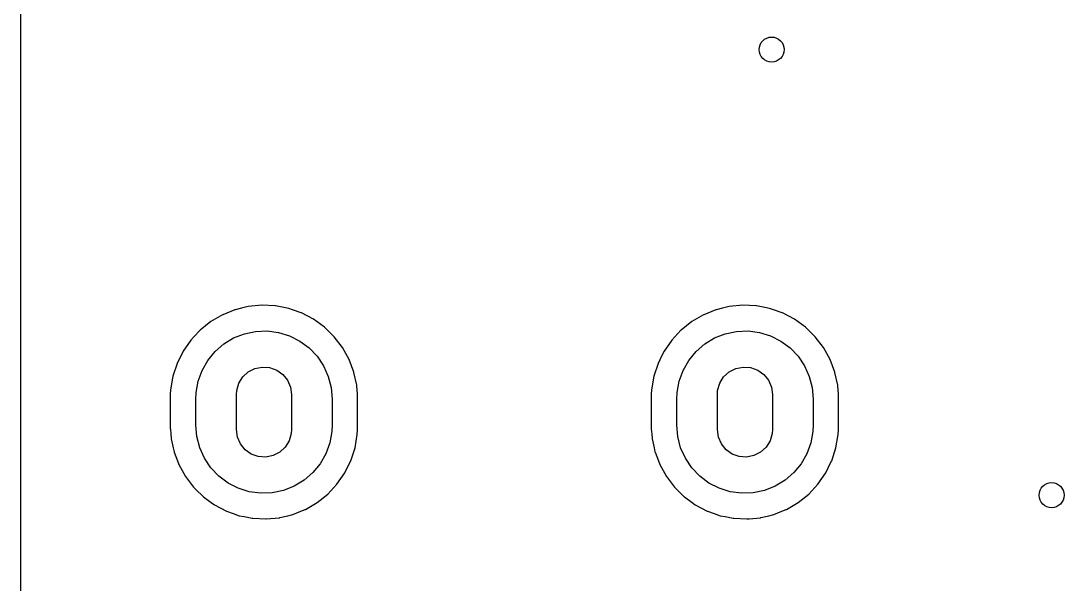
# Model space of a CAD drawing. Extents: x 123.2 to 169.8, y -144.8 to -46.7.
# Drawn here: x 123.44 to 144.27, y -80.26 to -69.02 of the extents above; entities that cross this region are included whole.
import ezdxf

# ---------------------------------------------------------------- set-up
doc = ezdxf.new("R2010")
doc.units = 0
doc.layers.add('BLACK', color=7, linetype='CONTINUOUS')

msp = doc.modelspace()

# ---------------------------------------------------------------- linework, layer by layer
at = {"layer": 'BLACK', "linetype": 'CONTINUOUS'}
for p, q in [((123.444, -107.584), (123.444, -50.0912)), ((127.849, -74.7536), (127.72, -74.7852)), ((127.979, -74.7218), (127.849, -74.7536)), ((127.984, -74.7207), (127.979, -74.7218)), ((127.979, -74.7218), (127.979, -74.7218)), ((128.253, -74.695), (127.984, -74.7207)), ((128.258, -74.6952), (128.253, -74.695)), ((128.52, -74.7082), (128.258, -74.6952)), ((128.258, -74.6952), (128.258, -74.6952)), ((128.524, -74.7085), (128.52, -74.7082)), ((128.52, -74.7082), (128.52, -74.7082)), ((128.529, -74.7093), (128.524, -74.7085)), ((128.692, -74.7416), (128.529, -74.7093)), ((128.529, -74.7093), (128.529, -74.7093)), ((128.79, -74.7609), (128.692, -74.7416)), ((137.449, -74.7536), (137.32, -74.7852)), ((137.579, -74.7218), (137.449, -74.7536)), ((137.584, -74.7207), (137.579, -74.7218)), ((137.579, -74.7218), (137.579, -74.7218)), ((137.853, -74.695), (137.584, -74.7207)), ((137.858, -74.6952), (137.853, -74.695)), ((138.12, -74.7082), (137.858, -74.6952)), ((137.858, -74.6952), (137.858, -74.6952)), ((138.124, -74.7085), (138.12, -74.7082)), ((138.12, -74.7082), (138.12, -74.7082)), ((138.129, -74.7093), (138.124, -74.7085)), ((138.292, -74.7416), (138.129, -74.7093)), ((138.129, -74.7093), (138.129, -74.7093)), ((138.39, -74.7609), (138.292, -74.7416)), ((127.469, -74.887), (127.235, -75.024)), ((127.473, -74.8853), (127.469, -74.887)), ((127.716, -74.7869), (127.473, -74.8853)), ((127.72, -74.7852), (127.716, -74.7869)), ((127.716, -74.7869), (127.716, -74.7869)), ((128.864, -74.7869), (128.79, -74.7609)), ((129.042, -74.8497), (128.864, -74.7869)), ((129.046, -74.8512), (129.042, -74.8497)), ((129.042, -74.8497), (129.042, -74.8497)), ((129.286, -74.9775), (129.046, -74.8512)), ((137.069, -74.887), (136.835, -75.024)), ((137.073, -74.8853), (137.069, -74.887)), ((137.316, -74.7869), (137.073, -74.8853)), ((137.32, -74.7852), (137.316, -74.7869)), ((137.316, -74.7869), (137.316, -74.7869)), ((138.464, -74.7869), (138.39, -74.7609)), ((138.642, -74.8497), (138.464, -74.7869)), ((138.646, -74.8512), (138.642, -74.8497)), ((138.642, -74.8497), (138.642, -74.8497)), ((138.886, -74.9775), (138.646, -74.8512)), ((127.235, -75.024), (127.023, -75.1934)), ((129.505, -75.137), (129.286, -74.9775)), ((129.699, -75.3266), (129.505, -75.137)), ((136.835, -75.024), (136.623, -75.1934)), ((139.105, -75.137), (138.886, -74.9775)), ((139.299, -75.3266), (139.105, -75.137)), ((126.895, -75.3302), (126.838, -75.3915)), ((127.02, -75.1967), (126.895, -75.3302)), ((127.023, -75.1934), (127.02, -75.1967)), ((127.495, -75.4691), (127.691, -75.3498)), ((127.691, -75.3498), (127.905, -75.2654)), ((127.905, -75.2654), (128.13, -75.2181)), ((128.13, -75.2181), (128.36, -75.2095)), ((128.36, -75.2095), (128.588, -75.2397)), ((128.588, -75.2397), (128.808, -75.3079)), ((128.808, -75.3079), (129.013, -75.4121)), ((129.864, -75.5421), (129.699, -75.3266)), ((136.495, -75.3302), (136.438, -75.3915)), ((136.62, -75.1967), (136.495, -75.3302)), ((136.623, -75.1934), (136.62, -75.1967)), ((137.095, -75.4691), (137.291, -75.3498)), ((137.291, -75.3498), (137.505, -75.2654)), ((137.505, -75.2654), (137.73, -75.2181)), ((137.73, -75.2181), (137.96, -75.2095)), ((137.96, -75.2095), (138.188, -75.2397)), ((138.188, -75.2397), (138.408, -75.3079)), ((138.408, -75.3079), (138.613, -75.4121)), ((139.464, -75.5421), (139.299, -75.3266)), ((126.838, -75.3915), (126.683, -75.6143)), ((127.321, -75.6199), (127.495, -75.4691)), ((129.013, -75.4121), (129.197, -75.5494)), ((129.197, -75.5494), (129.356, -75.7158)), ((129.995, -75.7792), (129.864, -75.5421)), ((136.438, -75.3915), (136.283, -75.6143)), ((136.921, -75.6199), (137.095, -75.4691)), ((138.613, -75.4121), (138.797, -75.5494)), ((138.797, -75.5494), (138.956, -75.7158)), ((139.595, -75.7792), (139.464, -75.5421)), ((126.599, -75.7835), (126.563, -75.8571)), ((126.681, -75.6184), (126.599, -75.7835)), ((126.683, -75.6143), (126.681, -75.6184)), ((126.681, -75.6184), (126.681, -75.6184)), ((127.061, -75.9975), (127.175, -75.7977)), ((127.175, -75.7977), (127.321, -75.6199)), ((129.356, -75.7158), (129.484, -75.9066)), ((130.091, -76.0328), (129.995, -75.7792)), ((136.199, -75.7835), (136.163, -75.8571)), ((136.281, -75.6184), (136.199, -75.7835)), ((136.283, -75.6143), (136.281, -75.6184)), ((136.281, -75.6184), (136.281, -75.6184)), ((136.661, -75.9975), (136.775, -75.7977)), ((136.775, -75.7977), (136.921, -75.6199)), ((138.956, -75.7158), (139.084, -75.9066)), ((139.691, -76.0328), (139.595, -75.7792)), ((126.563, -75.8571), (126.478, -76.1148)), ((126.983, -76.2137), (127.061, -75.9975)), ((127.982, -76.0264), (128.115, -75.9586)), ((128.115, -75.9586), (128.261, -75.9291)), ((128.261, -75.9291), (128.41, -75.94)), ((128.41, -75.94), (128.551, -75.9906)), ((128.551, -75.9906), (128.673, -76.0771)), ((129.484, -75.9066), (129.579, -76.1163)), ((136.163, -75.8571), (136.078, -76.1148)), ((136.583, -76.2137), (136.661, -75.9975)), ((137.582, -76.0264), (137.715, -75.9586)), ((137.715, -75.9586), (137.861, -75.9291)), ((137.861, -75.9291), (138.01, -75.94)), ((138.01, -75.94), (138.151, -75.9906)), ((138.151, -75.9906), (138.273, -76.0771)), ((139.084, -75.9066), (139.179, -76.1163)), ((126.478, -76.1148), (126.432, -76.3819)), ((126.942, -76.44), (126.983, -76.2137)), ((127.794, -76.2543), (127.872, -76.1274)), ((127.872, -76.1274), (127.982, -76.0264)), ((128.673, -76.0771), (128.766, -76.1931)), ((128.766, -76.1931), (128.826, -76.3301)), ((129.579, -76.1163), (129.637, -76.3389)), ((130.092, -76.0372), (130.091, -76.0328)), ((130.149, -76.2931), (130.092, -76.0372)), ((130.092, -76.0372), (130.092, -76.0372)), ((136.078, -76.1148), (136.032, -76.3819)), ((136.542, -76.44), (136.583, -76.2137)), ((137.394, -76.2543), (137.472, -76.1274)), ((137.472, -76.1274), (137.582, -76.0264)), ((138.273, -76.0771), (138.366, -76.1931)), ((138.366, -76.1931), (138.426, -76.3301)), ((139.179, -76.1163), (139.237, -76.3389)), ((139.692, -76.0372), (139.691, -76.0328)), ((139.749, -76.2931), (139.692, -76.0372)), ((139.692, -76.0372), (139.692, -76.0372)), ((126.432, -76.3819), (126.427, -76.4676)), ((127.746, -76.478), (127.752, -76.3977)), ((127.752, -76.3977), (127.794, -76.2543)), ((128.826, -76.3301), (128.846, -76.478)), ((129.637, -76.3389), (129.656, -76.568)), ((130.15, -76.2975), (130.149, -76.2931)), ((130.15, -76.3021), (130.15, -76.2975)), ((130.162, -76.4692), (130.15, -76.3021)), ((136.032, -76.3819), (136.028, -76.4676)), ((137.346, -76.478), (137.352, -76.3977)), ((137.352, -76.3977), (137.394, -76.2543)), ((138.426, -76.3301), (138.446, -76.478)), ((139.237, -76.3389), (139.256, -76.568)), ((139.75, -76.2975), (139.749, -76.2931)), ((139.75, -76.3021), (139.75, -76.2975)), ((139.762, -76.4692), (139.75, -76.3021)), ((126.427, -76.4676), (126.427, -77.1569)), ((126.936, -76.568), (126.942, -76.44)), ((126.936, -77.088), (126.936, -76.568)), ((127.746, -77.178), (127.746, -76.478)), ((128.846, -76.478), (128.846, -77.178)), ((129.656, -76.568), (129.656, -77.088)), ((130.165, -76.4991), (130.162, -76.4692)), ((130.165, -77.1884), (130.165, -76.4991)), ((136.028, -76.4676), (136.028, -77.1569)), ((136.536, -76.568), (136.542, -76.44)), ((136.536, -77.088), (136.536, -76.568)), ((137.346, -77.178), (137.346, -76.478)), ((138.446, -76.478), (138.446, -77.178)), ((139.256, -76.568), (139.256, -77.088)), ((139.764, -76.4991), (139.762, -76.4692)), ((139.764, -77.1884), (139.764, -76.4991)), ((126.427, -77.1569), (126.428, -77.1592)), ((126.428, -77.1592), (126.428, -77.1592)), ((126.428, -77.1592), (126.436, -77.2702)), ((126.955, -77.3171), (126.936, -77.088)), ((127.766, -77.3259), (127.746, -77.178)), ((128.846, -77.178), (128.84, -77.2583)), ((129.65, -77.216), (129.609, -77.4423)), ((129.656, -77.088), (129.65, -77.216)), ((130.16, -77.2741), (130.165, -77.1884)), ((136.028, -77.1569), (136.028, -77.1592)), ((136.028, -77.1592), (136.028, -77.1592)), ((136.028, -77.1592), (136.036, -77.2702)), ((136.555, -77.3171), (136.536, -77.088)), ((137.366, -77.3259), (137.346, -77.178)), ((138.446, -77.178), (138.44, -77.2583)), ((139.25, -77.216), (139.209, -77.4423)), ((139.256, -77.088), (139.25, -77.216)), ((139.76, -77.2741), (139.764, -77.1884)), ((126.436, -77.2702), (126.442, -77.3585)), ((126.442, -77.3585), (126.443, -77.3629)), ((126.443, -77.3629), (126.443, -77.3629)), ((126.443, -77.3629), (126.482, -77.5412)), ((127.013, -77.5397), (126.955, -77.3171)), ((127.826, -77.4629), (127.766, -77.3259)), ((127.919, -77.5789), (127.826, -77.4629)), ((128.798, -77.4017), (128.72, -77.5286)), ((128.84, -77.2583), (128.798, -77.4017)), ((129.609, -77.4423), (129.531, -77.6585)), ((130.114, -77.5412), (130.16, -77.2741)), ((136.036, -77.2702), (136.042, -77.3585)), ((136.042, -77.3585), (136.043, -77.3629)), ((136.043, -77.3629), (136.043, -77.3629)), ((136.043, -77.3629), (136.082, -77.5412)), ((136.613, -77.5397), (136.555, -77.3171)), ((137.426, -77.4629), (137.366, -77.3259)), ((137.519, -77.5789), (137.426, -77.4629)), ((138.398, -77.4017), (138.32, -77.5286)), ((138.44, -77.2583), (138.398, -77.4017)), ((139.209, -77.4423), (139.131, -77.6585)), ((139.714, -77.5412), (139.76, -77.2741)), ((126.482, -77.5412), (126.501, -77.6232)), ((126.501, -77.6232), (126.502, -77.6275)), ((126.502, -77.6275), (126.569, -77.8031)), ((127.108, -77.7494), (127.013, -77.5397)), ((128.041, -77.6654), (127.919, -77.5789)), ((128.182, -77.716), (128.041, -77.6654)), ((128.61, -77.6296), (128.477, -77.6974)), ((128.72, -77.5286), (128.61, -77.6296)), ((129.531, -77.6585), (129.417, -77.8583)), ((130.029, -77.7989), (130.114, -77.5412)), ((136.082, -77.5412), (136.101, -77.6232)), ((136.101, -77.6232), (136.102, -77.6275)), ((136.102, -77.6275), (136.169, -77.8031)), ((136.708, -77.7494), (136.613, -77.5397)), ((137.641, -77.6654), (137.519, -77.5789)), ((137.782, -77.716), (137.641, -77.6654)), ((138.21, -77.6296), (138.077, -77.6974)), ((138.32, -77.5286), (138.21, -77.6296)), ((139.131, -77.6585), (139.017, -77.8583)), ((139.629, -77.7989), (139.714, -77.5412)), ((126.569, -77.8031), (126.597, -77.8768)), ((126.597, -77.8768), (126.728, -78.1139)), ((127.236, -77.9402), (127.108, -77.7494)), ((128.331, -77.7269), (128.182, -77.716)), ((128.477, -77.6974), (128.331, -77.7269)), ((129.417, -77.8583), (129.271, -78.0361)), ((129.965, -77.929), (130.027, -77.803)), ((130.027, -77.803), (130.029, -77.7989)), ((130.027, -77.803), (130.027, -77.803)), ((136.169, -77.8031), (136.197, -77.8768)), ((136.197, -77.8768), (136.328, -78.1139)), ((136.836, -77.9402), (136.708, -77.7494)), ((137.931, -77.7269), (137.782, -77.716)), ((138.077, -77.6974), (137.931, -77.7269)), ((139.017, -77.8583), (138.871, -78.0361)), ((139.565, -77.929), (139.627, -77.803)), ((139.627, -77.803), (139.629, -77.7989)), ((139.627, -77.803), (139.627, -77.803)), ((127.395, -78.1066), (127.236, -77.9402)), ((129.271, -78.0361), (129.097, -78.1869)), ((129.754, -78.2645), (129.909, -78.0417)), ((129.909, -78.0417), (129.965, -77.929)), ((136.995, -78.1066), (136.836, -77.9402)), ((138.871, -78.0361), (138.697, -78.1869)), ((139.354, -78.2645), (139.509, -78.0417)), ((139.509, -78.0417), (139.565, -77.929)), ((126.728, -78.1139), (126.893, -78.3294)), ((127.579, -78.2439), (127.395, -78.1066)), ((127.784, -78.3481), (127.579, -78.2439)), ((129.097, -78.1869), (128.901, -78.3062)), ((129.69, -78.3326), (129.751, -78.2678)), ((129.751, -78.2678), (129.754, -78.2645)), ((129.751, -78.2678), (129.751, -78.2678)), ((136.328, -78.1139), (136.493, -78.3294)), ((137.179, -78.2439), (136.995, -78.1066)), ((137.384, -78.3481), (137.179, -78.2439)), ((138.697, -78.1869), (138.501, -78.3062)), ((139.29, -78.3326), (139.351, -78.2678)), ((139.351, -78.2678), (139.354, -78.2645)), ((139.351, -78.2678), (139.351, -78.2678)), ((126.893, -78.3294), (126.896, -78.3326)), ((126.896, -78.3326), (126.896, -78.3326)), ((126.896, -78.3326), (126.931, -78.367)), ((126.931, -78.367), (127.087, -78.519)), ((128.004, -78.4163), (127.784, -78.3481)), ((128.232, -78.4465), (128.004, -78.4163)), ((128.462, -78.4379), (128.232, -78.4465)), ((128.687, -78.3906), (128.462, -78.4379)), ((128.901, -78.3062), (128.687, -78.3906)), ((129.357, -78.632), (129.569, -78.4626)), ((129.569, -78.4626), (129.69, -78.3326)), ((136.493, -78.3294), (136.496, -78.3326)), ((136.496, -78.3326), (136.496, -78.3326)), ((136.496, -78.3326), (136.531, -78.367)), ((136.531, -78.367), (136.687, -78.519)), ((137.604, -78.4163), (137.384, -78.3481)), ((137.832, -78.4465), (137.604, -78.4163)), ((138.062, -78.4379), (137.832, -78.4465)), ((138.287, -78.3906), (138.062, -78.4379)), ((138.501, -78.3062), (138.287, -78.3906)), ((138.957, -78.632), (139.169, -78.4626)), ((139.169, -78.4626), (139.29, -78.3326)), ((127.087, -78.519), (127.09, -78.5217)), ((127.09, -78.5217), (127.09, -78.5217)), ((127.09, -78.5217), (127.242, -78.632)), ((127.242, -78.632), (127.306, -78.6785)), ((127.306, -78.6785), (127.546, -78.8048)), ((129.123, -78.769), (129.357, -78.632)), ((136.687, -78.519), (136.69, -78.5217)), ((136.69, -78.5217), (136.69, -78.5217)), ((136.69, -78.5217), (136.842, -78.632)), ((136.842, -78.632), (136.906, -78.6785)), ((136.906, -78.6785), (137.146, -78.8048)), ((138.723, -78.769), (138.957, -78.632)), ((127.546, -78.8048), (127.55, -78.8063)), ((127.55, -78.8063), (127.55, -78.8063)), ((127.55, -78.8063), (127.683, -78.8532)), ((127.683, -78.8532), (127.802, -78.8951)), ((127.802, -78.8951), (127.9, -78.9144)), ((127.9, -78.9144), (128.063, -78.9467)), ((128.613, -78.9342), (128.773, -78.8951)), ((128.773, -78.8951), (128.872, -78.8708)), ((128.872, -78.8708), (129.031, -78.8063)), ((129.031, -78.8063), (129.119, -78.7707)), ((129.119, -78.7707), (129.123, -78.769)), ((129.119, -78.7707), (129.119, -78.7707)), ((137.146, -78.8048), (137.15, -78.8063)), ((137.15, -78.8063), (137.15, -78.8063)), ((137.15, -78.8063), (137.283, -78.8532)), ((137.283, -78.8532), (137.402, -78.8951)), ((137.402, -78.8951), (137.5, -78.9144)), ((137.5, -78.9144), (137.663, -78.9467)), ((138.213, -78.9342), (138.373, -78.8951)), ((138.373, -78.8951), (138.472, -78.8708)), ((138.472, -78.8708), (138.631, -78.8063)), ((138.631, -78.8063), (138.719, -78.7707)), ((138.719, -78.7707), (138.723, -78.769)), ((138.719, -78.7707), (138.719, -78.7707)), ((128.063, -78.9467), (128.063, -78.9467)), ((128.063, -78.9467), (128.068, -78.9475)), ((128.068, -78.9475), (128.072, -78.9478)), ((128.072, -78.9478), (128.072, -78.9478)), ((128.072, -78.9478), (128.334, -78.9608)), ((128.334, -78.9608), (128.334, -78.9608)), ((128.334, -78.9608), (128.339, -78.961)), ((128.339, -78.961), (128.608, -78.9353)), ((128.608, -78.9353), (128.613, -78.9342)), ((128.613, -78.9342), (128.613, -78.9342)), ((137.663, -78.9467), (137.663, -78.9467)), ((137.663, -78.9467), (137.668, -78.9475)), ((137.668, -78.9475), (137.672, -78.9478)), ((137.672, -78.9478), (137.672, -78.9478)), ((137.672, -78.9478), (137.934, -78.9608)), ((137.934, -78.9608), (137.934, -78.9608)), ((137.934, -78.9608), (137.939, -78.961)), ((137.939, -78.961), (137.982, -78.9569)), ((137.982, -78.9569), (138.208, -78.9353)), ((138.208, -78.9353), (138.213, -78.9342)), ((138.213, -78.9342), (138.213, -78.9342))]:
    msp.add_line(p, q, dxfattribs=at)
at = {"layer": 'BLACK'}
for centre in [(138.43, -69.596), (144.018, -78.486)]:
    msp.add_circle(centre, 0.25, dxfattribs=at)

doc.saveas('drawing.dxf')
